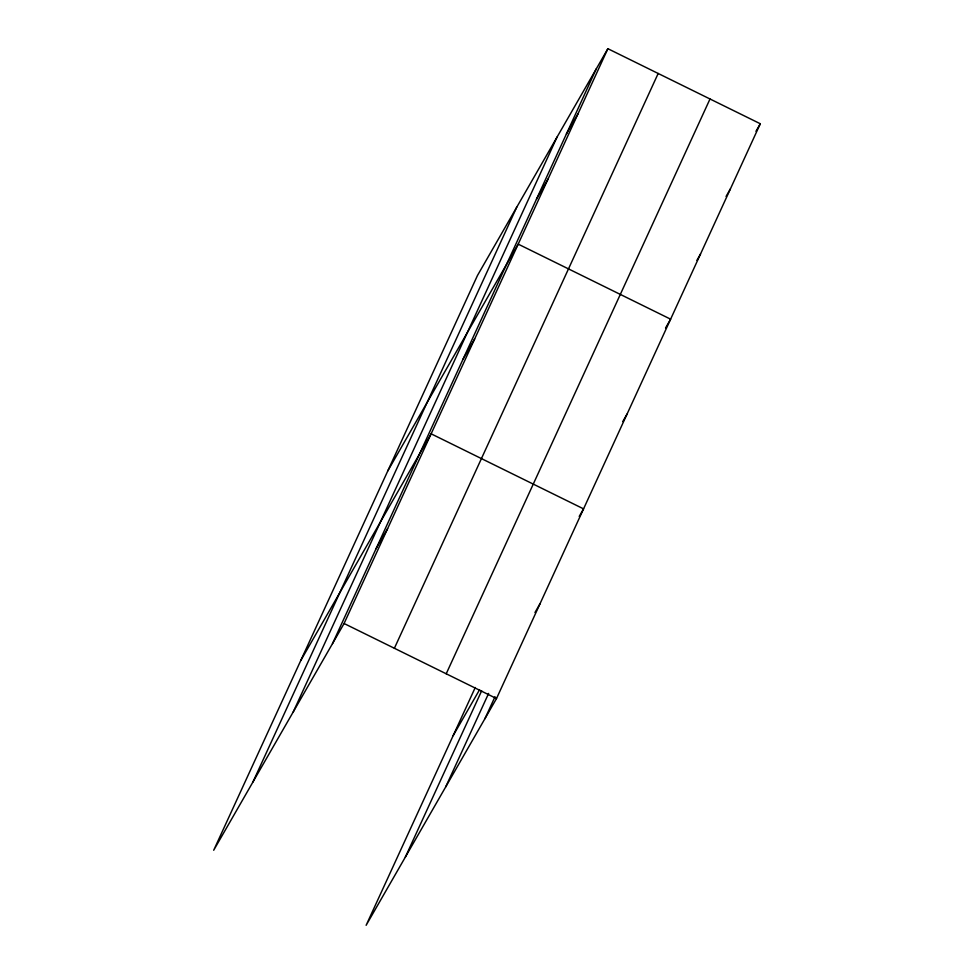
<?xml version="1.0" encoding="UTF-8"?>
<svg xmlns="http://www.w3.org/2000/svg" width="974" height="974" viewBox="0 0 974 974"><rect width="100%" height="100%" fill="white"/><g stroke="black" fill="none" stroke-linecap="round" stroke-linejoin="round"><path stroke-width="1.46" d="M252.899 782.073L516.695 207.279M293.284 711.836L557.079 137.03M332.487 643.656L596.283 68.85M607.873 48.7L477.491 275.459L213.696 850.253L344.078 623.506L607.873 48.7L760.304 123.747L496.509 698.541L366.127 925.3L475.251 687.51M394.385 648.27L658.181 73.464M446.214 673.777L710.009 98.983M405.33 857.12L481.655 690.809M445.715 786.882L488.619 693.415M484.918 718.702L495.011 696.714M566.393 133.998L577.984 113.848M536.491 199.146L548.082 178.985M387.798 470.892L518.192 244.133L670.623 319.18L665.546 327.994M463.076 359.126L474.655 338.976M300.747 660.567L431.129 433.82L583.56 508.866L579.213 516.415M376.013 548.812L387.603 528.663M755.958 131.307L760.304 123.747M726.068 196.444L730.415 188.883M696.897 260.326L700.513 254.031M622.739 421.572L627.086 414.023M453.178 735.614L479.561 689.726M534.97 612.524L540.034 603.71M344.078 623.506L496.509 698.541"/></g></svg>
